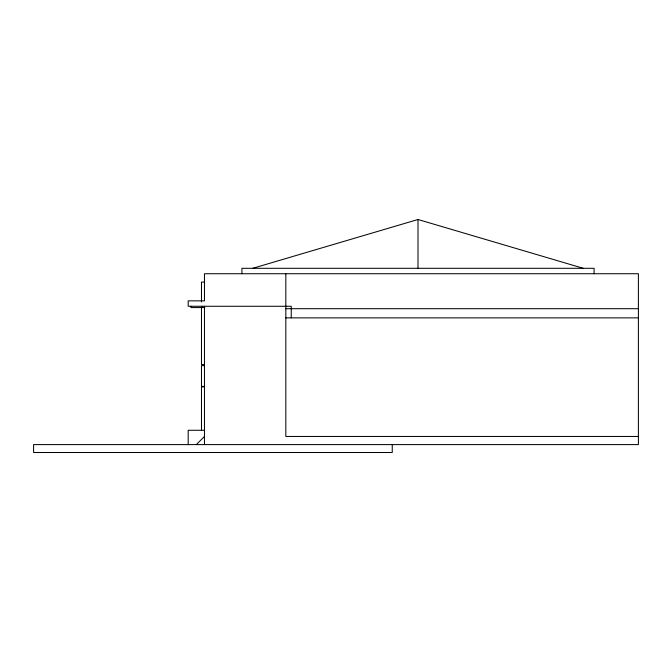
<?xml version="1.0" encoding="UTF-8"?>
<svg xmlns="http://www.w3.org/2000/svg" width="672" height="672" viewBox="0 0 672 672"><rect width="100%" height="100%" fill="white"/><g stroke="black" fill="none" stroke-linecap="round" stroke-linejoin="round"><path stroke-width="1.01" d="M196.325 444.595L204.464 436.456M252.773 268.304L418.001 219.492L583.237 268.304M204.464 282.064L201.482 282.064L201.482 301.904M204.826 307.574L190.957 307.574L190.957 306.272M285.827 308.7L638.4 308.7M285.827 317.873L638.4 317.873M204.464 364.585L201.482 364.585L201.482 307.129M204.464 365.669L201.482 365.669L201.482 386.375L204.464 386.375M204.464 386.912L201.482 386.912L201.482 430.273M204.464 430.273L188.194 430.273L188.194 444.595M638.4 436.456L285.827 436.456L285.827 273.731M594.09 273.731L594.09 268.304L241.92 268.304L241.92 273.731M418.001 219.492L418.001 268.304M392.246 444.595L392.246 452.508L33.6 452.508L33.6 444.595L638.4 444.595L638.4 273.731L204.464 273.731L204.464 300.854L188.194 300.854L188.194 306.272L291.253 306.272L291.253 317.873M204.464 306.272L204.464 444.595M201.701 306.272L201.701 307.574"/></g></svg>
